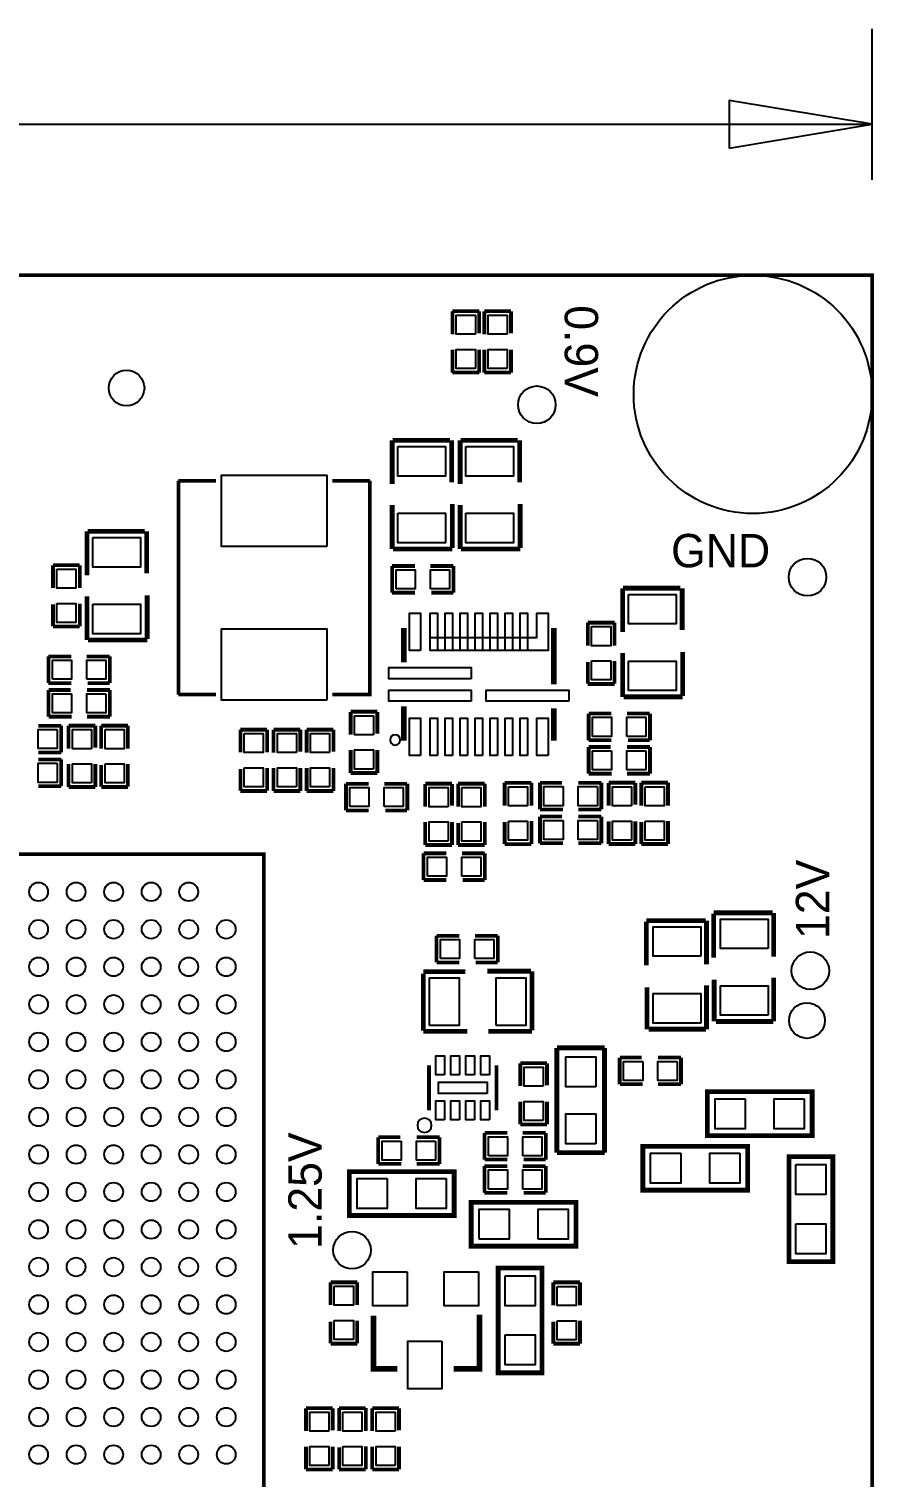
# Model space of a CAD drawing. Extents: x -9.4 to 80, y -0.1 to 86.6.
# Drawn here: x 57.54 to 80.05, y 47.97 to 86.56 of the extents above; entities that cross this region are included whole.
import ezdxf

# ---------------------------------------------------------------- set-up
doc = ezdxf.new("R2010")
doc.units = 0
for name, color, linetype in [('BG_DIMENSION', 85, 'CONTINUOUS'), ('BG_OUTLINE', 254, 'CONTINUOUS'), ('PG_SILKSCREEN_TOP', 2, 'CONTINUOUS'), ('PIN_TOP', 1, 'CONTINUOUS')]:
    doc.layers.add(name, color=color, linetype=linetype)

msp = doc.modelspace()

# ---------------------------------------------------------------- linework, layer by layer
at = {"layer": 'BG_DIMENSION'}
for points in [[(79.999992, 82.539992), (79.999992, 86.562946)], [(76.189992, 83.387946), (79.999992, 84.022946), (76.189992, 84.657946), (76.189992, 83.387946)], [(45.004228, 84.022946), (79.999992, 84.022946)]]:
    msp.add_lwpolyline(points, dxfattribs=at)
at = {"layer": 'BG_OUTLINE', "const_width": 0.1}
msp.add_lwpolyline([(0, 0), (79.999992, 0), (79.999992, 79.999992), (0, 79.999992), (0, 0)], dxfattribs=at)
at = {"layer": 'PG_SILKSCREEN_TOP'}
for points, const_width in [([(68.819065, 79.03906), (69.530265, 79.03906)], 0.1016), ([(68.819065, 78.425065), (68.819065, 79.034665)], 0.1016), ([(69.530265, 79.034665), (69.530265, 78.450465)], 0.1016), ([(69.668949, 79.03906), (70.380149, 79.03906)], 0.1016), ([(69.668949, 78.425065), (69.668949, 79.034665)], 0.1016), ([(70.380149, 79.034665), (70.380149, 78.450465)], 0.1016), ([(68.819065, 77.404671), (68.819065, 78.014271)], 0.1016), ([(69.530265, 77.404671), (69.530265, 78.014271)], 0.1016), ([(69.668949, 77.404671), (69.668949, 78.014271)], 0.1016), ([(70.380149, 77.404671), (70.380149, 78.014271)], 0.1016), ([(68.819065, 77.404671), (69.530265, 77.404671)], 0.1016), ([(69.668949, 77.404671), (70.380149, 77.404671)], 0.1016), ([(67.212108, 75.600306), (67.212108, 74.431906)], 0.127), ([(68.748808, 75.600306), (67.224808, 75.600306)], 0.127), ([(68.799608, 74.482706), (68.799608, 75.600306)], 0.127), ([(69.023052, 75.600306), (69.023052, 74.431906)], 0.127), ([(70.559752, 75.600306), (69.035752, 75.600306)], 0.127), ([(70.610552, 74.482706), (70.610552, 75.600306)], 0.127), ([(61.519537, 74.521517), (61.519537, 68.821503)], 0.1), ([(62.519535, 74.521517), (61.519537, 74.521517)], 0.1), ([(66.619526, 74.521517), (66.619526, 68.821503), (65.619528, 68.821503)], 0.1), ([(65.619528, 74.521517), (66.619526, 74.521517)], 0.1), ([(67.212108, 72.704706), (67.212108, 73.873106)], 0.127), ([(68.812308, 73.898506), (68.812308, 72.730106)], 0.127), ([(69.023052, 72.704706), (69.023052, 73.873106)], 0.127), ([(70.623252, 73.898506), (70.623252, 72.730106)], 0.127), ([(59.085099, 73.172041), (59.085099, 72.003641)], 0.127), ([(60.621799, 73.172041), (59.097799, 73.172041)], 0.127), ([(60.672599, 72.054441), (60.672599, 73.172041)], 0.127), ([(68.812308, 72.704706), (67.237508, 72.704706)], 0.127), ([(70.623252, 72.704706), (69.048452, 72.704706)], 0.127), ([(58.177557, 72.269401), (58.177557, 71.659801)], 0.1016), ([(58.888757, 72.269401), (58.177557, 72.269401)], 0.1016), ([(58.888757, 72.269401), (58.888757, 71.659801)], 0.1016), ([(67.21033, 72.248395), (67.21033, 71.537195)], 0.1016), ([(67.21033, 72.248395), (67.81993, 72.248395)], 0.1016), ([(68.230725, 72.248395), (68.840325, 72.248395)], 0.1016), ([(68.844719, 72.248395), (68.844719, 71.537195)], 0.1016), ([(59.085099, 70.276441), (59.085099, 71.444841)], 0.127), ([(60.685299, 71.470241), (60.685299, 70.301841)], 0.127), ([(67.21033, 71.537195), (67.81993, 71.537195)], 0.1016), ([(68.840325, 71.537195), (68.256125, 71.537195)], 0.1016), ([(73.352279, 71.657439), (73.352279, 70.489039)], 0.127), ([(74.888979, 71.657439), (73.364979, 71.657439)], 0.127), ([(74.939779, 70.539839), (74.939779, 71.657439)], 0.127), ([(58.177557, 70.639407), (58.177557, 71.223607)], 0.1016), ([(58.888757, 71.249007), (58.888757, 70.639407)], 0.1016), ([(58.888757, 70.634987), (58.177557, 70.634987)], 0.1016), ([(67.520922, 70.59455), (67.520922, 69.678652)], 0.1524), ([(71.520914, 69.094452), (71.520914, 70.59455)], 0.1524), ([(72.424671, 70.739559), (72.424671, 70.129959)], 0.1016), ([(73.135871, 70.739559), (72.424671, 70.739559)], 0.1016), ([(73.135871, 70.739559), (73.135871, 70.129959)], 0.1016), ([(60.685299, 70.276441), (59.110499, 70.276441)], 0.127), ([(58.056297, 69.839205), (58.056297, 69.128005)], 0.1016), ([(58.056297, 69.839205), (58.665897, 69.839205)], 0.1016), ([(59.076692, 69.839205), (59.686292, 69.839205)], 0.1016), ([(59.690686, 69.839205), (59.690686, 69.128005)], 0.1016), ([(73.352279, 68.761839), (73.352279, 69.930239)], 0.127), ([(74.952479, 69.955639), (74.952479, 68.787239)], 0.127), ([(72.424671, 69.109565), (72.424671, 69.693765)], 0.1016), ([(73.135871, 69.719165), (73.135871, 69.109565)], 0.1016), ([(58.056297, 69.128005), (58.665897, 69.128005)], 0.1016), ([(59.686292, 69.128005), (59.102092, 69.128005)], 0.1016), ([(73.135871, 69.105145), (72.424671, 69.105145)], 0.1016), ([(58.056297, 68.234941), (58.056297, 68.946141)], 0.1016), ([(58.060692, 68.946141), (58.644892, 68.946141)], 0.1016), ([(59.690686, 68.946141), (59.081086, 68.946141)], 0.1016), ([(59.690686, 68.234941), (59.690686, 68.946141)], 0.1016), ([(62.519535, 68.821503), (61.519537, 68.821503)], 0.1), ([(74.952479, 68.761839), (73.377679, 68.761839)], 0.127), ([(66.105405, 68.365751), (66.816605, 68.365751)], 0.1016), ([(66.105405, 67.751731), (66.105405, 68.361331)], 0.1016), ([(66.816605, 68.361331), (66.816605, 67.777131)], 0.1016), ([(67.520922, 68.510252), (67.520922, 67.594353)], 0.1524), ([(71.520914, 67.594353), (71.520914, 68.459452)], 0.1524), ([(72.446159, 68.317999), (72.446159, 67.606799)], 0.1016), ([(72.446159, 68.317999), (73.055759, 68.317999)], 0.1016), ([(73.466554, 68.317999), (74.076154, 68.317999)], 0.1016), ([(74.080548, 68.317999), (74.080548, 67.606799)], 0.1016), ([(58.395337, 67.991863), (57.785737, 67.991863)], 0.1016), ([(58.670292, 68.234941), (58.060692, 68.234941)], 0.1016), ([(58.395337, 67.280663), (58.395337, 67.991863)], 0.1016), ([(58.591069, 67.994352), (59.302269, 67.994352)], 0.1016), ([(58.591069, 67.380333), (58.591069, 67.989933)], 0.1016), ([(59.690686, 68.234941), (59.081086, 68.234941)], 0.1016), ([(59.302269, 67.989933), (59.302269, 67.405733)], 0.1016), ([(59.460232, 67.994327), (59.460232, 67.384727)], 0.1016), ([(60.171432, 67.994327), (59.460232, 67.994327)], 0.1016), ([(60.171432, 67.994327), (60.171432, 67.384727)], 0.1016), ([(63.169952, 67.888764), (63.169952, 67.279164)], 0.1016), ([(63.881152, 67.888764), (63.169952, 67.888764)], 0.1016), ([(63.881152, 67.888764), (63.881152, 67.279164)], 0.1016), ([(64.053009, 67.88879), (64.764209, 67.88879)], 0.1016), ([(64.053009, 67.27477), (64.053009, 67.88437)], 0.1016), ([(64.764209, 67.88437), (64.764209, 67.30017)], 0.1016), ([(64.936065, 67.88879), (65.647265, 67.88879)], 0.1016), ([(64.936065, 67.27477), (64.936065, 67.88437)], 0.1016), ([(65.647265, 67.88437), (65.647265, 67.30017)], 0.1016), ([(72.446159, 67.606799), (73.055759, 67.606799)], 0.1016), ([(74.076154, 67.606799), (73.491954, 67.606799)], 0.1016), ([(58.395337, 67.280663), (57.785737, 67.280663)], 0.1016), ([(66.105405, 66.731337), (66.105405, 67.340937)], 0.1016), ([(66.816605, 66.731337), (66.816605, 67.340937)], 0.1016), ([(72.446159, 66.713735), (72.446159, 67.424935)], 0.1016), ([(72.450554, 67.424935), (73.034754, 67.424935)], 0.1016), ([(74.080548, 67.424935), (73.470948, 67.424935)], 0.1016), ([(74.080548, 66.713735), (74.080548, 67.424935)], 0.1016), ([(58.395337, 67.092703), (57.785737, 67.092703)], 0.1016), ([(58.395337, 66.381503), (58.395337, 67.092703)], 0.1016), ([(58.591069, 66.359938), (58.591069, 66.969538)], 0.1016), ([(59.302269, 66.359938), (59.302269, 66.969538)], 0.1016), ([(59.460232, 66.364333), (59.460232, 66.948533)], 0.1016), ([(60.171432, 66.973933), (60.171432, 66.364333)], 0.1016), ([(63.169952, 66.25877), (63.169952, 66.84297)], 0.1016), ([(63.881152, 66.86837), (63.881152, 66.25877)], 0.1016), ([(64.053009, 66.254376), (64.053009, 66.863976)], 0.1016), ([(64.764209, 66.254376), (64.764209, 66.863976)], 0.1016), ([(64.936065, 66.254376), (64.936065, 66.863976)], 0.1016), ([(65.647265, 66.254376), (65.647265, 66.863976)], 0.1016), ([(66.105405, 66.731337), (66.816605, 66.731337)], 0.1016), ([(58.395337, 66.381503), (57.785737, 66.381503)], 0.1016), ([(58.591069, 66.359938), (59.302269, 66.359938)], 0.1016), ([(60.171432, 66.359913), (59.460232, 66.359913)], 0.1016), ([(65.981021, 66.444825), (65.981021, 65.733625)], 0.1016), ([(65.981021, 66.444825), (66.590621, 66.444825)], 0.1016), ([(67.001415, 66.444825), (67.611015, 66.444825)], 0.1016), ([(67.615435, 66.444825), (67.615435, 65.733625)], 0.1016), ([(68.093971, 66.447594), (68.805171, 66.447594)], 0.1016), ([(68.093971, 65.8336), (68.093971, 66.4432)], 0.1016), ([(68.805171, 66.4432), (68.805171, 65.859)], 0.1016), ([(68.968798, 66.447594), (68.968798, 65.837994)], 0.1016), ([(69.679998, 66.447594), (68.968798, 66.447594)], 0.1016), ([(69.679998, 66.447594), (69.679998, 65.837994)], 0.1016), ([(70.210934, 66.471622), (70.210934, 65.862022)], 0.1016), ([(70.922134, 66.471622), (70.210934, 66.471622)], 0.1016), ([(70.922134, 66.471622), (70.922134, 65.862022)], 0.1016), ([(71.15081, 65.759457), (71.15081, 66.470657)], 0.1016), ([(71.155204, 66.470657), (71.739404, 66.470657)], 0.1016), ([(72.785199, 66.470657), (72.175599, 66.470657)], 0.1016), ([(73.060154, 66.713735), (72.450554, 66.713735)], 0.1016), ([(72.785199, 65.759457), (72.785199, 66.470657)], 0.1016), ([(72.980931, 66.473146), (73.692131, 66.473146)], 0.1016), ([(72.980931, 65.859127), (72.980931, 66.468727)], 0.1016), ([(74.080548, 66.713735), (73.470948, 66.713735)], 0.1016), ([(73.692131, 66.468727), (73.692131, 65.884527)], 0.1016), ([(73.850094, 66.473121), (73.850094, 65.863521)], 0.1016), ([(74.561294, 66.473121), (73.850094, 66.473121)], 0.1016), ([(74.561294, 66.473121), (74.561294, 65.863521)], 0.1016), ([(63.881152, 66.254351), (63.169952, 66.254351)], 0.1016), ([(64.053009, 66.254376), (64.764209, 66.254376)], 0.1016), ([(64.936065, 66.254376), (65.647265, 66.254376)], 0.1016), ([(65.981021, 65.733625), (66.590621, 65.733625)], 0.1016), ([(67.611015, 65.733625), (67.026815, 65.733625)], 0.1016), ([(71.15081, 64.860297), (71.15081, 65.571497)], 0.1016), ([(71.764804, 65.759457), (71.155204, 65.759457)], 0.1016), ([(71.155204, 65.571497), (71.739404, 65.571497)], 0.1016), ([(72.785199, 65.759457), (72.175599, 65.759457)], 0.1016), ([(72.785199, 65.571497), (72.175599, 65.571497)], 0.1016), ([(72.785199, 64.860297), (72.785199, 65.571497)], 0.1016), ([(68.093971, 64.813205), (68.093971, 65.422805)], 0.1016), ([(68.805171, 64.813205), (68.805171, 65.422805)], 0.1016), ([(68.968798, 64.8176), (68.968798, 65.4018)], 0.1016), ([(69.679998, 65.4272), (69.679998, 64.8176)], 0.1016), ([(70.210934, 64.841628), (70.210934, 65.425828)], 0.1016), ([(70.922134, 65.451228), (70.922134, 64.841628)], 0.1016), ([(72.980931, 64.838732), (72.980931, 65.448332)], 0.1016), ([(73.692131, 64.838732), (73.692131, 65.448332)], 0.1016), ([(73.850094, 64.843127), (73.850094, 65.427327)], 0.1016), ([(74.561294, 65.452727), (74.561294, 64.843127)], 0.1016), ([(68.093971, 64.813205), (68.805171, 64.813205)], 0.1016), ([(69.679998, 64.81318), (68.968798, 64.81318)], 0.1016), ([(70.922134, 64.837234), (70.210934, 64.837234)], 0.1016), ([(71.764804, 64.860297), (71.155204, 64.860297)], 0.1016), ([(72.785199, 64.860297), (72.175599, 64.860297)], 0.1016), ([(72.980931, 64.838732), (73.692131, 64.838732)], 0.1016), ([(74.561294, 64.838707), (73.850094, 64.838707)], 0.1016), ([(23.791443, 24.56622), (63.791465, 24.56622), (63.791465, 64.566241), (23.791443, 64.566241), (23.791443, 24.56622)], 0.1), ([(68.04881, 64.591946), (68.04881, 63.880746)], 0.1016), ([(68.04881, 64.591946), (68.65841, 64.591946)], 0.1016), ([(69.069204, 64.591946), (69.678804, 64.591946)], 0.1016), ([(69.683224, 64.591946), (69.683224, 63.880746)], 0.1016), ([(68.04881, 63.880746), (68.65841, 63.880746)], 0.1016), ([(69.678804, 63.880746), (69.094604, 63.880746)], 0.1016), ([(75.778919, 63.004725), (77.353719, 63.004725)], 0.127), ([(75.778919, 61.810925), (75.778919, 62.979325)], 0.127), ([(77.379119, 63.004725), (77.379119, 61.836325)], 0.127), ([(73.986898, 62.799214), (75.561698, 62.799214)], 0.127), ([(73.986898, 61.605414), (73.986898, 62.773814)], 0.127), ([(75.587098, 62.799214), (75.587098, 61.630814)], 0.127), ([(68.394986, 62.393957), (68.394986, 61.682757)], 0.1016), ([(68.394986, 62.393957), (69.004586, 62.393957)], 0.1016), ([(69.415381, 62.393957), (70.024981, 62.393957)], 0.1016), ([(70.029375, 62.393957), (70.029375, 61.682757)], 0.1016), ([(69.160923, 61.436631), (68.043323, 61.436631)], 0.127), ([(68.043323, 61.385831), (68.043323, 59.861831)], 0.127), ([(68.394986, 61.682757), (69.004586, 61.682757)], 0.1016), ([(70.024981, 61.682757), (69.440781, 61.682757)], 0.1016), ([(69.745123, 61.449331), (70.913523, 61.449331)], 0.127), ([(70.938923, 61.449331), (70.938923, 59.874531)], 0.127), ([(73.999598, 61.021214), (73.999598, 59.903614)], 0.127), ([(75.587098, 59.903614), (75.587098, 61.072014)], 0.127), ([(75.791619, 61.226725), (75.791619, 60.109125)], 0.127), ([(77.379119, 60.109125), (77.379119, 61.277525)], 0.127), ([(68.043323, 59.849131), (69.211723, 59.849131)], 0.127), ([(70.938923, 59.849131), (69.770523, 59.849131)], 0.127), ([(74.050398, 59.903614), (75.574398, 59.903614)], 0.127), ([(75.842419, 60.109125), (77.366419, 60.109125)], 0.127), ([(71.600009, 56.612053), (71.600009, 59.406053)], 0.127), ([(71.600009, 59.406053), (72.870009, 59.406053)], 0.127), ([(72.870009, 59.406053), (72.870009, 56.612053)], 0.127), ([(70.625868, 59.000263), (71.337068, 59.000263)], 0.1016), ([(73.273666, 58.437501), (73.273666, 59.148701)], 0.1016), ([(73.27806, 59.148726), (73.86226, 59.148701)], 0.1016), ([(74.908054, 59.148701), (74.298454, 59.148701)], 0.1016), ([(74.908054, 58.437501), (74.908054, 59.148701)], 0.1016), ([(68.193564, 57.741642), (68.193564, 58.94164)], 0.1), ([(69.993561, 57.741642), (69.993561, 58.94164)], 0.1), ([(70.625868, 58.386243), (70.625868, 58.995843)], 0.1016), ([(71.337068, 58.995843), (71.337068, 58.411643)], 0.1016), ([(73.88766, 58.437501), (73.27806, 58.437526)], 0.1016), ([(74.908054, 58.437501), (74.298454, 58.437501)], 0.1016), ([(75.606631, 58.236002), (78.400631, 58.236002), (78.400631, 57.067602), (75.606631, 57.067602), (75.606631, 58.236002)], 0.127), ([(70.625868, 57.365849), (70.625868, 57.975449)], 0.1016), ([(71.337068, 57.365849), (71.337068, 57.975449)], 0.1016), ([(69.672911, 57.139942), (69.672911, 56.428742)], 0.1016), ([(69.672911, 57.139942), (70.282511, 57.139942)], 0.1016), ([(70.625868, 57.365849), (71.337068, 57.365849)], 0.1016), ([(70.693305, 57.139942), (71.302905, 57.139942)], 0.1016), ([(71.307325, 57.139942), (71.307325, 56.428742)], 0.1016), ([(66.839541, 56.313197), (66.839541, 57.024397)], 0.1016), ([(66.843935, 57.024397), (67.428135, 57.024397)], 0.1016), ([(68.47393, 57.024397), (67.86433, 57.024397)], 0.1016), ([(68.47393, 56.313197), (68.47393, 57.024397)], 0.1016), ([(73.889337, 56.781852), (76.683337, 56.781852), (76.683337, 55.613452), (73.889337, 55.613452), (73.889337, 56.781852)], 0.127), ([(67.453535, 56.313197), (66.843935, 56.313197)], 0.1016), ([(68.47393, 56.313197), (67.86433, 56.313197)], 0.1016), ([(69.672911, 56.428742), (70.282511, 56.428742)], 0.1016), ([(71.302905, 56.428742), (70.718705, 56.428742)], 0.1016), ([(72.870009, 56.612053), (71.600009, 56.612053)], 0.127), ([(77.783055, 53.710484), (77.783055, 56.504484), (78.951455, 56.504484), (78.951455, 53.710484), (77.783055, 53.710484)], 0.127), ([(66.068931, 56.107203), (68.862931, 56.107203), (68.862931, 54.938803), (66.068931, 54.938803), (66.068931, 56.107203)], 0.127), ([(69.670625, 56.254015), (69.670625, 55.542815)], 0.1016), ([(69.670625, 56.254015), (70.280225, 56.254015)], 0.1016), ([(70.691019, 56.254015), (71.300619, 56.254015)], 0.1016), ([(71.305039, 56.254015), (71.305039, 55.542815)], 0.1016), ([(69.670625, 55.542815), (70.280225, 55.542815)], 0.1016), ([(71.300619, 55.542815), (70.716419, 55.542815)], 0.1016), ([(72.110371, 54.12166), (69.316371, 54.12166), (69.316371, 55.29006), (72.110371, 55.29006), (72.110371, 54.12166)], 0.127), ([(70.037579, 50.745619), (70.037579, 53.539619), (71.205979, 53.539619), (71.205979, 50.745619), (70.037579, 50.745619)], 0.127), ([(65.569719, 53.158492), (65.569719, 52.548892)], 0.1016), ([(66.280919, 53.158492), (65.569719, 53.158492)], 0.1016), ([(66.280919, 53.158492), (66.280919, 52.548892)], 0.1016), ([(71.504937, 53.155698), (71.504937, 52.546098)], 0.1016), ([(72.216137, 53.155698), (71.504937, 53.155698)], 0.1016), ([(72.216137, 53.155698), (72.216137, 52.546098)], 0.1016), ([(65.569719, 51.528497), (65.569719, 52.112697)], 0.1016), ([(66.280919, 52.138097), (66.280919, 51.528497)], 0.1016), ([(67.35191, 50.848895), (66.71691, 50.848895), (66.71691, 52.271295)], 0.1524), ([(68.85051, 50.848895), (69.53631, 50.848895), (69.53631, 52.296695)], 0.1524), ([(71.504937, 51.525703), (71.504937, 52.109903)], 0.1016), ([(72.216137, 52.135303), (72.216137, 51.525703)], 0.1016), ([(66.280919, 51.524103), (65.569719, 51.524103)], 0.1016), ([(72.216137, 51.521309), (71.504937, 51.521309)], 0.1016), ([(64.914932, 49.804447), (65.626132, 49.804447)], 0.1016), ([(64.914932, 49.190427), (64.914932, 49.800027)], 0.1016), ([(65.626132, 49.800027), (65.626132, 49.215827)], 0.1016), ([(65.798192, 49.804422), (65.798192, 49.194822)], 0.1016), ([(66.509392, 49.804422), (65.798192, 49.804422)], 0.1016), ([(66.509392, 49.804422), (66.509392, 49.194822)], 0.1016), ([(66.681452, 49.804447), (67.392652, 49.804447)], 0.1016), ([(66.681452, 49.190427), (66.681452, 49.800027)], 0.1016), ([(67.392652, 49.800027), (67.392652, 49.215827)], 0.1016), ([(64.914932, 48.170033), (64.914932, 48.779633)], 0.1016), ([(65.626132, 48.170033), (65.626132, 48.779633)], 0.1016), ([(65.798192, 48.174427), (65.798192, 48.758627)], 0.1016), ([(66.509392, 48.784027), (66.509392, 48.174427)], 0.1016), ([(66.681452, 48.170033), (66.681452, 48.779633)], 0.1016), ([(67.392652, 48.170033), (67.392652, 48.779633)], 0.1016), ([(64.914932, 48.170033), (65.626132, 48.170033)], 0.1016), ([(66.509392, 48.170008), (65.798192, 48.170008)], 0.1016), ([(66.681452, 48.170033), (67.392652, 48.170033)], 0.1016)]:
    msp.add_lwpolyline(points, dxfattribs=dict(at, const_width=const_width))
for points in [[(67.426916, 67.614444, 1), (67.154919, 67.614459, 1)], [(68.263567, 57.341643, 1), (67.883555, 57.341641, 1)]]:
    msp.add_lwpolyline(points, format="xyb", close=True, dxfattribs=at)
at = {"layer": 'PIN_TOP'}
for points in [[(69.428665, 78.425065), (68.920665, 78.425065), (68.920665, 78.933065), (69.428665, 78.933065)], [(70.278549, 78.425065), (69.770549, 78.425065), (69.770549, 78.933065), (70.278549, 78.933065)], [(69.428665, 77.510665), (68.920665, 77.510665), (68.920665, 78.018665), (69.428665, 78.018665)], [(70.278549, 77.510665), (69.770549, 77.510665), (69.770549, 78.018665), (70.278549, 78.018665)], [(67.364508, 75.435206), (68.634508, 75.435206), (68.634508, 74.647806), (67.364508, 74.647806)], [(69.175452, 75.435206), (70.445452, 75.435206), (70.445452, 74.647806), (69.175452, 74.647806)], [(65.469516, 72.771521), (62.669522, 72.771521), (62.669522, 74.671517), (65.469516, 74.671517)], [(67.364508, 73.657206), (68.634508, 73.657206), (68.634508, 72.869806), (67.364508, 72.869806)], [(69.175452, 73.657206), (70.445452, 73.657206), (70.445452, 72.869806), (69.175452, 72.869806)], [(59.237499, 73.006941), (60.507499, 73.006941), (60.507499, 72.219541), (59.237499, 72.219541)], [(58.279157, 72.163407), (58.787157, 72.163407), (58.787157, 71.655407), (58.279157, 71.655407)], [(67.316325, 71.638795), (67.316325, 72.146795), (67.824325, 72.146795), (67.824325, 71.638795)], [(68.230725, 71.638795), (68.230725, 72.146795), (68.738725, 72.146795), (68.738725, 71.638795)], [(73.504679, 71.492339), (74.774679, 71.492339), (74.774679, 70.704939), (73.504679, 70.704939)], [(58.279157, 71.249007), (58.787157, 71.249007), (58.787157, 70.741007), (58.279157, 70.741007)], [(59.237499, 71.228941), (60.507499, 71.228941), (60.507499, 70.441541), (59.237499, 70.441541)], [(67.970921, 69.994551), (67.670921, 69.994551), (67.670921, 70.994549), (67.970921, 70.994549)], [(68.22092, 69.99445), (68.22092, 70.344462), (71.070826, 70.344462), (71.070826, 70.994651), (71.37113, 70.994651), (71.37113, 69.99445)], [(68.420869, 69.994551), (68.220971, 69.994551), (68.220971, 70.994549), (68.420869, 70.994549)], [(68.820868, 69.994551), (68.62097, 69.994551), (68.62097, 70.994549), (68.820868, 70.994549)], [(69.220867, 69.994551), (69.020969, 69.994551), (69.020969, 70.994549), (69.220867, 70.994549)], [(69.620867, 69.994551), (69.420969, 69.994551), (69.420969, 70.994549), (69.620867, 70.994549)], [(70.020866, 69.994551), (69.820968, 69.994551), (69.820968, 70.994549), (70.020866, 70.994549)], [(70.420865, 69.994551), (70.220967, 69.994551), (70.220967, 70.994549), (70.420865, 70.994549)], [(70.820864, 69.994551), (70.620966, 69.994551), (70.620966, 70.994549), (70.820864, 70.994549)], [(72.526271, 70.633565), (73.034271, 70.633565), (73.034271, 70.125565), (72.526271, 70.125565)], [(65.469516, 68.671529), (62.669522, 68.671529), (62.669522, 70.571525), (65.469516, 70.571525)], [(58.162292, 69.229605), (58.162292, 69.737605), (58.670292, 69.737605), (58.670292, 69.229605)], [(59.076692, 69.229605), (59.076692, 69.737605), (59.584692, 69.737605), (59.584692, 69.229605)], [(69.320867, 69.244451), (67.120973, 69.244451), (67.120973, 69.544451), (69.320867, 69.544451)], [(72.526271, 69.719165), (73.034271, 69.719165), (73.034271, 69.211165), (72.526271, 69.211165)], [(73.504679, 69.714339), (74.774679, 69.714339), (74.774679, 68.926939), (73.504679, 68.926939)], [(58.670292, 68.844541), (58.670292, 68.336541), (58.162292, 68.336541), (58.162292, 68.844541)], [(59.584692, 68.844541), (59.584692, 68.336541), (59.076692, 68.336541), (59.076692, 68.844541)], [(69.320867, 68.644453), (67.120973, 68.644453), (67.120973, 68.944452), (69.320867, 68.944452)], [(71.920862, 68.644453), (69.720968, 68.644453), (69.720968, 68.944452), (71.920862, 68.944452)], [(66.715005, 67.751731), (66.207005, 67.751731), (66.207005, 68.259731), (66.715005, 68.259731)], [(67.970921, 67.194354), (67.670921, 67.194354), (67.670921, 68.194352), (67.970921, 68.194352)], [(68.420869, 67.194354), (68.220971, 67.194354), (68.220971, 68.194352), (68.420869, 68.194352)], [(68.820868, 67.194354), (68.62097, 67.194354), (68.62097, 68.194352), (68.820868, 68.194352)], [(69.220867, 67.194354), (69.020969, 67.194354), (69.020969, 68.194352), (69.220867, 68.194352)], [(69.620867, 67.194354), (69.420969, 67.194354), (69.420969, 68.194352), (69.620867, 68.194352)], [(70.020866, 67.194354), (69.820968, 67.194354), (69.820968, 68.194352), (70.020866, 68.194352)], [(70.420865, 67.194354), (70.220967, 67.194354), (70.220967, 68.194352), (70.420865, 68.194352)], [(70.820864, 67.194354), (70.620966, 67.194354), (70.620966, 68.194352), (70.820864, 68.194352)], [(71.370914, 67.194354), (71.070915, 67.194354), (71.070915, 68.194352), (71.370914, 68.194352)], [(72.552154, 67.708399), (72.552154, 68.216399), (73.060154, 68.216399), (73.060154, 67.708399)], [(73.466554, 67.708399), (73.466554, 68.216399), (73.974554, 68.216399), (73.974554, 67.708399)], [(58.289342, 67.890263), (58.289342, 67.382263), (57.781342, 67.382263), (57.781342, 67.890263)], [(59.200669, 67.380333), (58.692669, 67.380333), (58.692669, 67.888333), (59.200669, 67.888333)], [(59.561832, 67.888333), (60.069832, 67.888333), (60.069832, 67.380333), (59.561832, 67.380333)], [(63.271552, 67.78277), (63.779552, 67.78277), (63.779552, 67.27477), (63.271552, 67.27477)], [(64.662609, 67.27477), (64.154609, 67.27477), (64.154609, 67.78277), (64.662609, 67.78277)], [(65.545665, 67.27477), (65.037665, 67.27477), (65.037665, 67.78277), (65.545665, 67.78277)], [(66.715005, 66.837331), (66.207005, 66.837331), (66.207005, 67.345331), (66.715005, 67.345331)], [(73.060154, 67.323335), (73.060154, 66.815335), (72.552154, 66.815335), (72.552154, 67.323335)], [(73.974554, 67.323335), (73.974554, 66.815335), (73.466554, 66.815335), (73.466554, 67.323335)], [(58.289342, 66.991103), (58.289342, 66.483103), (57.781342, 66.483103), (57.781342, 66.991103)], [(59.200669, 66.465933), (58.692669, 66.465933), (58.692669, 66.973933), (59.200669, 66.973933)], [(59.561832, 66.973933), (60.069832, 66.973933), (60.069832, 66.465933), (59.561832, 66.465933)], [(63.271552, 66.86837), (63.779552, 66.86837), (63.779552, 66.36037), (63.271552, 66.36037)], [(64.662609, 66.36037), (64.154609, 66.36037), (64.154609, 66.86837), (64.662609, 66.86837)], [(65.545665, 66.36037), (65.037665, 66.36037), (65.037665, 66.86837), (65.545665, 66.86837)], [(66.087015, 65.835225), (66.087015, 66.343225), (66.595015, 66.343225), (66.595015, 65.835225)], [(67.001415, 65.835225), (67.001415, 66.343225), (67.509415, 66.343225), (67.509415, 65.835225)], [(68.703571, 65.8336), (68.195571, 65.8336), (68.195571, 66.3416), (68.703571, 66.3416)], [(69.070398, 66.3416), (69.578398, 66.3416), (69.578398, 65.8336), (69.070398, 65.8336)], [(70.312534, 66.365628), (70.820534, 66.365628), (70.820534, 65.857628), (70.312534, 65.857628)], [(71.764804, 66.369057), (71.764804, 65.861057), (71.256804, 65.861057), (71.256804, 66.369057)], [(72.679204, 66.369057), (72.679204, 65.861057), (72.171204, 65.861057), (72.171204, 66.369057)], [(73.590531, 65.859127), (73.082531, 65.859127), (73.082531, 66.367127), (73.590531, 66.367127)], [(73.951694, 66.367127), (74.459694, 66.367127), (74.459694, 65.859127), (73.951694, 65.859127)], [(68.703571, 64.9192), (68.195571, 64.9192), (68.195571, 65.4272), (68.703571, 65.4272)], [(69.070398, 65.4272), (69.578398, 65.4272), (69.578398, 64.9192), (69.070398, 64.9192)], [(70.312534, 65.451228), (70.820534, 65.451228), (70.820534, 64.943228), (70.312534, 64.943228)], [(71.764804, 65.469897), (71.764804, 64.961897), (71.256804, 64.961897), (71.256804, 65.469897)], [(72.679204, 65.469897), (72.679204, 64.961897), (72.171204, 64.961897), (72.171204, 65.469897)], [(73.590531, 64.944727), (73.082531, 64.944727), (73.082531, 65.452727), (73.590531, 65.452727)], [(73.951694, 65.452727), (74.459694, 65.452727), (74.459694, 64.944727), (73.951694, 64.944727)], [(68.154804, 63.982346), (68.154804, 64.490346), (68.662804, 64.490346), (68.662804, 63.982346)], [(69.069204, 63.982346), (69.069204, 64.490346), (69.577204, 64.490346), (69.577204, 63.982346)], [(75.434698, 61.846714), (74.164698, 61.846714), (74.164698, 62.634114), (75.434698, 62.634114)], [(77.226719, 62.052225), (75.956719, 62.052225), (75.956719, 62.839625), (77.226719, 62.839625)], [(68.500981, 61.784357), (68.500981, 62.292357), (69.008981, 62.292357), (69.008981, 61.784357)], [(69.415381, 61.784357), (69.415381, 62.292357), (69.923381, 62.292357), (69.923381, 61.784357)], [(68.208423, 60.001531), (68.208423, 61.271531), (68.995823, 61.271531), (68.995823, 60.001531)], [(69.986423, 60.001531), (69.986423, 61.271531), (70.773823, 61.271531), (70.773823, 60.001531)], [(77.226719, 60.274225), (75.956719, 60.274225), (75.956719, 61.061625), (77.226719, 61.061625)], [(75.434698, 60.068714), (74.164698, 60.068714), (74.164698, 60.856114), (75.434698, 60.856114)], [(68.608562, 58.69164), (68.378565, 58.69164), (68.378565, 59.191639), (68.608562, 59.191639)], [(69.008561, 58.69164), (68.778565, 58.69164), (68.778565, 59.191639), (69.008561, 59.191639)], [(69.408561, 58.69164), (69.178564, 58.69164), (69.178564, 59.191639), (69.408561, 59.191639)], [(69.80856, 58.69164), (69.578563, 58.69164), (69.578563, 59.191639), (69.80856, 59.191639)], [(72.635059, 58.371003), (71.834959, 58.371003), (71.834959, 59.171103), (72.635059, 59.171103)], [(71.235468, 58.386243), (70.727468, 58.386243), (70.727468, 58.894243), (71.235468, 58.894243)], [(73.88766, 59.047126), (73.88766, 58.539126), (73.37966, 58.539126), (73.37966, 59.047126)], [(74.80206, 59.047126), (74.80206, 58.539126), (74.29406, 58.539126), (74.29406, 59.047126)], [(69.743561, 58.191641), (68.443564, 58.191641), (68.443564, 58.491641), (69.743561, 58.491641)], [(68.608562, 57.491643), (68.378565, 57.491643), (68.378565, 57.991642), (68.608562, 57.991642)], [(69.008561, 57.491643), (68.778565, 57.491643), (68.778565, 57.991642), (69.008561, 57.991642)], [(69.408561, 57.491643), (69.178564, 57.491643), (69.178564, 57.991642), (69.408561, 57.991642)], [(69.80856, 57.491643), (69.578563, 57.491643), (69.578563, 57.991642), (69.80856, 57.991642)], [(71.235468, 57.471843), (70.727468, 57.471843), (70.727468, 57.979843), (71.235468, 57.979843)], [(76.616281, 58.051852), (76.616281, 57.251752), (75.816181, 57.251752), (75.816181, 58.051852)], [(78.191081, 58.051852), (78.191081, 57.251752), (77.390981, 57.251752), (77.390981, 58.051852)], [(72.635059, 56.847003), (71.834959, 56.847003), (71.834959, 57.647103), (72.635059, 57.647103)], [(67.453535, 56.922797), (67.453535, 56.414797), (66.945535, 56.414797), (66.945535, 56.922797)], [(68.367935, 56.922797), (68.367935, 56.414797), (67.859935, 56.414797), (67.859935, 56.922797)], [(69.778905, 56.530342), (69.778905, 57.038342), (70.286905, 57.038342), (70.286905, 56.530342)], [(70.693305, 56.530342), (70.693305, 57.038342), (71.201305, 57.038342), (71.201305, 56.530342)], [(74.898987, 56.597702), (74.898987, 55.797602), (74.098887, 55.797602), (74.098887, 56.597702)], [(76.473787, 56.597702), (76.473787, 55.797602), (75.673687, 55.797602), (75.673687, 56.597702)], [(69.776619, 55.644415), (69.776619, 56.152415), (70.284619, 56.152415), (70.284619, 55.644415)], [(70.691019, 55.644415), (70.691019, 56.152415), (71.199019, 56.152415), (71.199019, 55.644415)], [(77.967205, 56.294934), (78.767305, 56.294934), (78.767305, 55.494834), (77.967205, 55.494834)], [(67.078581, 55.923053), (67.078581, 55.122953), (66.278481, 55.122953), (66.278481, 55.923053)], [(68.653381, 55.923053), (68.653381, 55.122953), (67.853281, 55.122953), (67.853281, 55.923053)], [(69.525921, 54.30581), (69.525921, 55.10591), (70.326021, 55.10591), (70.326021, 54.30581)], [(71.100721, 54.30581), (71.100721, 55.10591), (71.900821, 55.10591), (71.900821, 54.30581)], [(77.967205, 54.720134), (78.767305, 54.720134), (78.767305, 53.920034), (77.967205, 53.920034)], [(67.608869, 53.437549), (67.608869, 52.527441), (66.698762, 52.527441), (66.698762, 53.437549)], [(69.508764, 53.437549), (69.508764, 52.527441), (68.598656, 52.527441), (68.598656, 53.437549)], [(70.221729, 53.330069), (71.021829, 53.330069), (71.021829, 52.529969), (70.221729, 52.529969)], [(65.671319, 53.052497), (66.179319, 53.052497), (66.179319, 52.544497), (65.671319, 52.544497)], [(71.606537, 53.049703), (72.114537, 53.049703), (72.114537, 52.541703), (71.606537, 52.541703)], [(65.671319, 52.138097), (66.179319, 52.138097), (66.179319, 51.630097), (65.671319, 51.630097)], [(71.606537, 52.135303), (72.114537, 52.135303), (72.114537, 51.627303), (71.606537, 51.627303)], [(70.221729, 51.755269), (71.021829, 51.755269), (71.021829, 50.955169), (70.221729, 50.955169)], [(68.538763, 51.587502), (68.538763, 50.317502), (67.628656, 50.317502), (67.628656, 51.587502)], [(65.524532, 49.190427), (65.016532, 49.190427), (65.016532, 49.698427), (65.524532, 49.698427)], [(65.899792, 49.698427), (66.407792, 49.698427), (66.407792, 49.190427), (65.899792, 49.190427)], [(67.291052, 49.190427), (66.783052, 49.190427), (66.783052, 49.698427), (67.291052, 49.698427)], [(65.524532, 48.276027), (65.016532, 48.276027), (65.016532, 48.784027), (65.524532, 48.784027)], [(65.899792, 48.784027), (66.407792, 48.784027), (66.407792, 48.276027), (65.899792, 48.276027)], [(67.291052, 48.276027), (66.783052, 48.276027), (66.783052, 48.784027), (67.291052, 48.784027)]]:
    msp.add_lwpolyline(points, close=True, dxfattribs=at)
for centre, radius in [((76.822452, 76.822452), 3.175), ((60.134983, 76.991997), 0.475056), ((71.067727, 76.547421), 0.499999), ((78.278355, 71.952155), 0.499999), ((57.791452, 63.566218), 0.249999), ((58.79145, 63.566218), 0.249999), ((59.791448, 63.566218), 0.249999), ((60.791446, 63.566218), 0.249999), ((61.791444, 63.566218), 0.249999), ((57.791452, 62.56622), 0.249999), ((58.79145, 62.56622), 0.249999), ((59.791448, 62.56622), 0.249999), ((60.791446, 62.56622), 0.249999), ((61.791444, 62.56622), 0.249999), ((62.791442, 62.56622), 0.249999), ((57.791452, 61.566222), 0.249999), ((58.79145, 61.566222), 0.249999), ((59.791448, 61.566222), 0.249999), ((60.791446, 61.566222), 0.249999), ((61.791444, 61.566222), 0.249999), ((62.791442, 61.566222), 0.249999), ((78.352167, 61.462717), 0.499999), ((57.791452, 60.566224), 0.249999), ((58.79145, 60.566224), 0.249999), ((59.791448, 60.566224), 0.249999), ((60.791446, 60.566224), 0.249999), ((61.791444, 60.566224), 0.249999), ((62.791442, 60.566224), 0.249999), ((78.261997, 60.135033), 0.475056), ((57.791452, 59.566226), 0.249999), ((58.79145, 59.566226), 0.249999), ((59.791448, 59.566226), 0.249999), ((60.791446, 59.566226), 0.249999), ((61.791444, 59.566226), 0.249999), ((62.791442, 59.566226), 0.249999), ((57.791452, 58.566228), 0.249999), ((58.79145, 58.566228), 0.249999), ((59.791448, 58.566228), 0.249999), ((60.791446, 58.566228), 0.249999), ((61.791444, 58.566228), 0.249999), ((62.791442, 58.566228), 0.249999), ((57.791452, 57.56623), 0.249999), ((58.79145, 57.56623), 0.249999), ((59.791448, 57.56623), 0.249999), ((60.791446, 57.56623), 0.249999), ((61.791444, 57.56623), 0.249999), ((62.791442, 57.56623), 0.249999), ((57.791452, 56.566232), 0.249999), ((58.79145, 56.566232), 0.249999), ((59.791448, 56.566232), 0.249999), ((60.791446, 56.566232), 0.249999), ((61.791444, 56.566232), 0.249999), ((62.791442, 56.566232), 0.249999), ((57.791452, 55.566234), 0.249999), ((58.79145, 55.566234), 0.249999), ((59.791448, 55.566234), 0.249999), ((60.791446, 55.566234), 0.249999), ((61.791444, 55.566234), 0.249999), ((62.791442, 55.566234), 0.249999), ((57.791452, 54.566236), 0.249999), ((58.79145, 54.566236), 0.249999), ((59.791448, 54.566236), 0.249999), ((60.791446, 54.566236), 0.249999), ((61.791444, 54.566236), 0.249999), ((62.791442, 54.566236), 0.249999), ((66.142311, 54.015869), 0.499999), ((57.791452, 53.566238), 0.249999), ((58.79145, 53.566238), 0.249999), ((59.791448, 53.566238), 0.249999), ((60.791446, 53.566238), 0.249999), ((61.791444, 53.566238), 0.249999), ((62.791442, 53.566238), 0.249999), ((57.791452, 52.56624), 0.249999), ((58.79145, 52.56624), 0.249999), ((59.791448, 52.56624), 0.249999), ((60.791446, 52.56624), 0.249999), ((61.791444, 52.56624), 0.249999), ((62.791442, 52.56624), 0.249999), ((57.791452, 51.566242), 0.249999), ((58.79145, 51.566242), 0.249999), ((59.791448, 51.566242), 0.249999), ((60.791446, 51.566242), 0.249999), ((61.791444, 51.566242), 0.249999), ((62.791442, 51.566242), 0.249999), ((57.791452, 50.566218), 0.249999), ((58.79145, 50.566218), 0.249999), ((59.791448, 50.566218), 0.249999), ((60.791446, 50.566218), 0.249999), ((61.791444, 50.566218), 0.249999), ((62.791442, 50.566218), 0.249999), ((57.791452, 49.56622), 0.249999), ((58.79145, 49.56622), 0.249999), ((59.791448, 49.56622), 0.249999), ((60.791446, 49.56622), 0.249999), ((61.791444, 49.56622), 0.249999), ((62.791442, 49.56622), 0.249999), ((57.791452, 48.566222), 0.249999), ((58.79145, 48.566222), 0.249999), ((59.791448, 48.566222), 0.249999), ((60.791446, 48.566222), 0.249999), ((61.791444, 48.566222), 0.249999), ((62.791442, 48.566222), 0.249999)]:
    msp.add_circle(centre, radius, dxfattribs=at)

# ---------------------------------------------------------------- texts
at = {"layer": 'PG_SILKSCREEN_TOP'}
for s, rotation, p in [('0.9V', 270, (71.808848, 79.198724)), ('12V', 90, (78.856078, 62.306962)), ('1.25V', 90, (65.334896, 54.048152))]:
    msp.add_text(s, height=0.889, rotation=rotation, dxfattribs=at).set_placement(p)
msp.add_text('GND', height=0.889, dxfattribs=at).set_placement((74.641964, 72.214994))

doc.saveas('drawing.dxf')
